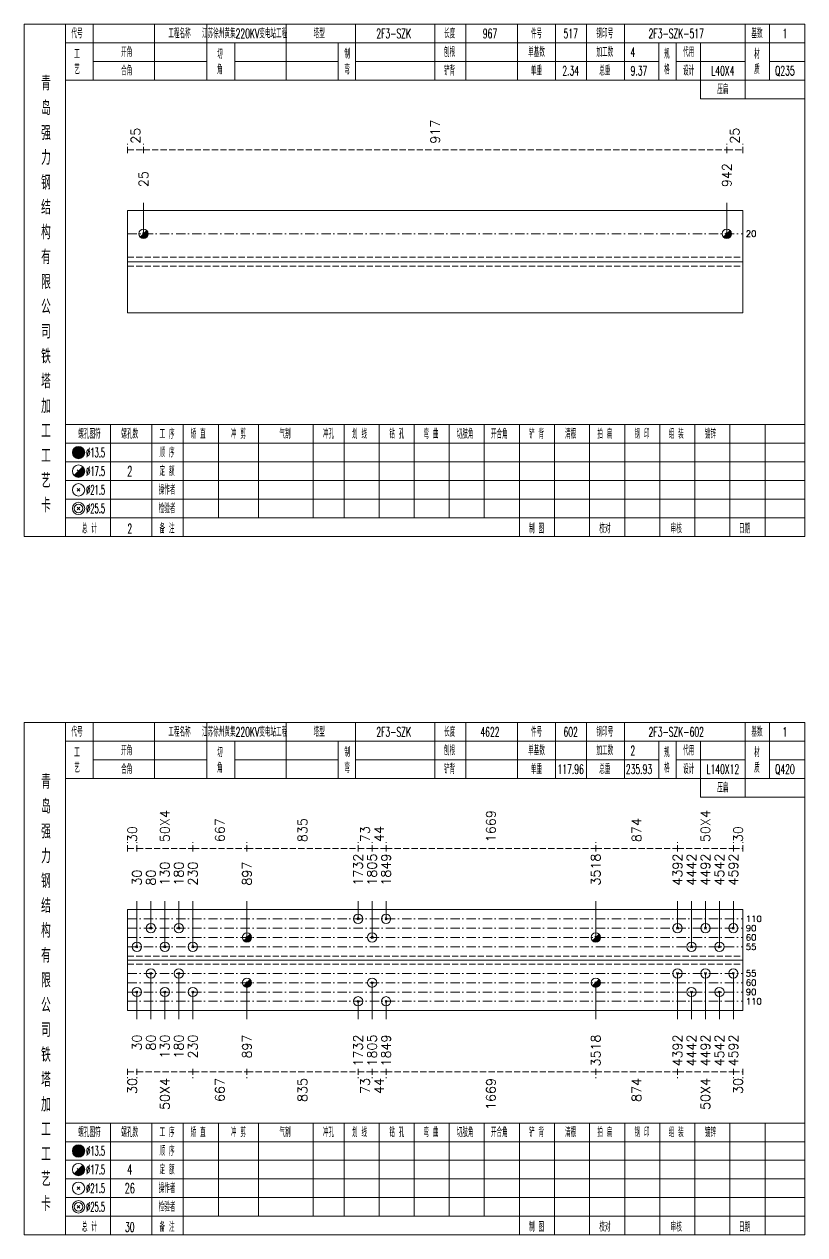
# Model space of a CAD drawing. Extents: x 0 to 4623, y -1159 to 4890.
# Drawn here: x 622.8 to 874.2, y 2025 to 2415 of the extents above; entities that cross this region are included whole.
import ezdxf
from ezdxf.enums import TextEntityAlignment as Align

# ---------------------------------------------------------------- set-up
doc = ezdxf.new("R2010")
doc.units = 0
doc.header["$MEASUREMENT"] = 0
doc.linetypes.add('一点画线', pattern=[5.2, 3, -1, 0.2, -1])
doc.linetypes.add('虚线', pattern=[2.75, 2, -0.75])
doc.layers.get('0').update_dxf_attribs({"linetype": 'CONTINUOUS', "lineweight": 25})
for name, color, linetype, lineweight in [('1', 7, 'CONTINUOUS', 25), ('4', 7, 'CONTINUOUS', 25), ('5', 7, 'CONTINUOUS', 25)]:
    doc.layers.add(name, color=color, linetype=linetype, lineweight=lineweight)
doc.styles.get("Standard").update_dxf_attribs({"font": 'simplex.shx', "width": 0.7, "height": 3, "bigfont": 'gbhzfs.shx'})

# ---------------------------------------------------------------- blocks, each defined once
blk = doc.blocks.new('孔21.5')
at = {"layer": '5', "color": 7, "linetype": 'Continuous', "lineweight": 13}
for p, q in [((-0.2, -0.2), (0.2, 0.2)), ((-0.2, 0.2), (0.2, -0.2))]:
    blk.add_line(p, q, dxfattribs=at)
blk.add_circle((0, 0), 1, dxfattribs=at)
blk = doc.blocks.new('孔17.5')
at = {"layer": '5', "color": 7, "linetype": 'Continuous', "lineweight": 13}
for p, q in [((-0.707, -0.707), (0.707, 0.707)), ((-0.2, 0.2), (0.2, -0.2))]:
    blk.add_line(p, q, dxfattribs=at)
blk.add_circle((0, 0), 1, dxfattribs=at)
for radius in [0.9, 0.8, 0.7, 0.6, 0.5, 0.4, 0.3, 0.2, 0.1]:
    blk.add_arc((0, 0), radius, 225, 45, dxfattribs=at)

msp = doc.modelspace()

# ---------------------------------------------------------------- linework, layer by layer
at = {"color": 8, "linetype": '虚线', "lineweight": 9}
for p, q in [((656.1, 2373.5), (656.1, 2376.5)), ((661.222, 2373.5), (661.222, 2376.5)), ((661.222, 2373.5), (661.222, 2376.5)), ((849.078, 2373.5), (849.078, 2376.5)), ((849.078, 2373.5), (849.078, 2376.5)), ((854.2, 2373.5), (854.2, 2376.5)), ((656.1, 2374.5), (661.222, 2374.5)), ((661.222, 2374.5), (849.078, 2374.5)), ((849.078, 2374.5), (854.2, 2374.5)), ((656.1, 2148.5), (656.1, 2151.5)), ((656.1, 2149.5), (659.1, 2149.5)), ((659.1, 2148.5), (659.1, 2151.5)), ((659.1, 2148.5), (659.1, 2151.5)), ((659.1, 2149.5), (677.1, 2149.5)), ((677.1, 2148.5), (677.1, 2151.5)), ((677.1, 2148.5), (677.1, 2151.5)), ((677.1, 2149.5), (694.546, 2149.5)), ((694.546, 2148.5), (694.546, 2151.5)), ((694.546, 2148.5), (694.546, 2151.5)), ((694.546, 2149.5), (730.334, 2149.5)), ((730.334, 2148.5), (730.334, 2151.5)), ((730.334, 2148.5), (730.334, 2151.5)), ((730.334, 2149.5), (734.834, 2149.5)), ((734.834, 2148.5), (734.834, 2151.5)), ((734.834, 2148.5), (734.834, 2151.5)), ((734.834, 2149.5), (739.334, 2149.5)), ((739.334, 2148.5), (739.334, 2151.5)), ((739.334, 2148.5), (739.334, 2151.5)), ((739.334, 2149.5), (806.882, 2149.5)), ((806.882, 2148.5), (806.882, 2151.5)), ((806.882, 2148.5), (806.882, 2151.5)), ((806.882, 2149.5), (833.2, 2149.5)), ((833.2, 2148.5), (833.2, 2151.5)), ((833.2, 2148.5), (833.2, 2151.5)), ((833.2, 2149.5), (851.2, 2149.5)), ((851.2, 2148.5), (851.2, 2151.5)), ((851.2, 2148.5), (851.2, 2151.5)), ((851.2, 2149.5), (854.2, 2149.5)), ((854.2, 2148.5), (854.2, 2151.5)), ((656.1, 2078.5), (656.1, 2075.5)), ((656.1, 2077.5), (659.1, 2077.5)), ((659.1, 2078.5), (659.1, 2075.5)), ((659.1, 2078.5), (659.1, 2075.5)), ((659.1, 2077.5), (677.1, 2077.5)), ((677.1, 2078.5), (677.1, 2075.5)), ((677.1, 2078.5), (677.1, 2075.5)), ((677.1, 2077.5), (694.546, 2077.5)), ((694.546, 2078.5), (694.546, 2075.5)), ((694.546, 2078.5), (694.546, 2075.5)), ((694.546, 2077.5), (730.334, 2077.5)), ((730.334, 2078.5), (730.334, 2075.5)), ((730.334, 2078.5), (730.334, 2075.5)), ((730.334, 2077.5), (734.834, 2077.5)), ((734.834, 2078.5), (734.834, 2075.5)), ((734.834, 2078.5), (734.834, 2075.5)), ((734.834, 2077.5), (739.334, 2077.5)), ((739.334, 2078.5), (739.334, 2075.5)), ((739.334, 2078.5), (739.334, 2075.5)), ((739.334, 2077.5), (806.882, 2077.5)), ((806.882, 2078.5), (806.882, 2075.5)), ((806.882, 2078.5), (806.882, 2075.5)), ((806.882, 2077.5), (833.2, 2077.5)), ((833.2, 2078.5), (833.2, 2075.5)), ((833.2, 2078.5), (833.2, 2075.5)), ((833.2, 2077.5), (851.2, 2077.5)), ((851.2, 2078.5), (851.2, 2075.5)), ((851.2, 2078.5), (851.2, 2075.5)), ((851.2, 2077.5), (854.2, 2077.5)), ((854.2, 2078.5), (854.2, 2075.5))]:
    msp.add_line(p, q, dxfattribs=at)
at = {"color": 7, "linetype": 'Continuous', "lineweight": 13}
for p, q in [((661.222, 2347.5), (661.222, 2357.5)), ((849.078, 2347.5), (849.078, 2357.5)), ((659.1, 2117.786), (659.1, 2132.5)), ((663.6, 2123.786), (663.6, 2132.5)), ((668.1, 2117.786), (668.1, 2132.5)), ((672.6, 2123.786), (672.6, 2132.5)), ((677.1, 2117.786), (677.1, 2132.5)), ((694.546, 2120.786), (694.546, 2132.5)), ((730.334, 2126.786), (730.334, 2132.5)), ((734.834, 2120.786), (734.834, 2132.5)), ((739.334, 2126.786), (739.334, 2132.5)), ((806.882, 2120.786), (806.882, 2132.5)), ((833.2, 2123.786), (833.2, 2132.5)), ((837.7, 2117.786), (837.7, 2132.5)), ((842.2, 2123.786), (842.2, 2132.5)), ((846.7, 2117.786), (846.7, 2132.5)), ((851.2, 2123.786), (851.2, 2132.5)), ((663.6, 2109.214), (663.6, 2094.5)), ((672.6, 2109.214), (672.6, 2094.5)), ((694.546, 2106.214), (694.546, 2094.5)), ((734.834, 2106.214), (734.834, 2094.5)), ((806.882, 2106.214), (806.882, 2094.5)), ((833.2, 2109.214), (833.2, 2094.5)), ((842.2, 2109.214), (842.2, 2094.5)), ((851.2, 2109.214), (851.2, 2094.5)), ((659.1, 2103.214), (659.1, 2094.5)), ((668.1, 2103.214), (668.1, 2094.5)), ((677.1, 2103.214), (677.1, 2094.5)), ((837.7, 2103.214), (837.7, 2094.5)), ((846.7, 2103.214), (846.7, 2094.5)), ((730.334, 2100.214), (730.334, 2094.5)), ((739.334, 2100.214), (739.334, 2094.5))]:
    msp.add_line(p, q, dxfattribs=at)
at = {"color": 7, "linetype": 'Continuous', "lineweight": 18}
for p, q in [((656.1, 2355), (656.1, 2322)), ((656.1, 2355), (854.2, 2355)), ((854.2, 2355), (854.2, 2322)), ((656.1, 2338.5), (854.2, 2338.5)), ((656.1, 2129.786), (656.1, 2097.214)), ((656.1, 2129.786), (854.2, 2129.786)), ((854.2, 2129.786), (854.2, 2097.214)), ((656.1, 2113.5), (854.2, 2113.5))]:
    msp.add_line(p, q, dxfattribs=at)
at = {"color": 3, "linetype": '一点画线', "lineweight": 13}
for p, q in [((656.1, 2347.5), (854.2, 2347.5)), ((656.1, 2126.786), (854.2, 2126.786)), ((656.1, 2123.786), (854.2, 2123.786)), ((656.1, 2120.786), (854.2, 2120.786)), ((656.1, 2117.786), (854.2, 2117.786)), ((656.1, 2109.214), (854.2, 2109.214)), ((656.1, 2106.214), (854.2, 2106.214)), ((656.1, 2103.214), (854.2, 2103.214)), ((656.1, 2100.214), (854.2, 2100.214))]:
    msp.add_line(p, q, dxfattribs=at)
at = {"color": 1, "linetype": '虚线', "lineweight": 18}
for p, q in [((656.1, 2340), (854.2, 2340)), ((656.1, 2337), (854.2, 2337)), ((656.1, 2114.786), (854.2, 2114.786)), ((656.1, 2112.214), (854.2, 2112.214))]:
    msp.add_line(p, q, dxfattribs=at)
at = {"layer": '1', "color": 7, "linetype": 'Continuous', "lineweight": 18}
for p, q in [((656.1, 2322), (854.2, 2322)), ((656.1, 2097.214), (854.2, 2097.214))]:
    msp.add_line(p, q, dxfattribs=at)
at = {"layer": '4', "color": 1, "linetype": 'Continuous', "lineweight": 18}
for p, q in [((636.1, 2250), (636.1, 2415)), ((645, 2397), (645, 2415)), ((664.8, 2397), (664.8, 2415)), ((681.6, 2397), (681.6, 2415)), ((707.2, 2397), (707.2, 2415)), ((729.5, 2397), (729.5, 2415)), ((755, 2397), (755, 2415)), ((765, 2397), (765, 2415)), ((781.7, 2397), (781.7, 2415)), ((793.9, 2397), (793.9, 2415)), ((803.9, 2397), (803.9, 2415)), ((816.1, 2397), (816.1, 2415)), ((855, 2391), (855, 2415)), ((862.8, 2397), (862.8, 2415)), ((636.1, 2409), (874.2, 2409)), ((690.6, 2397), (690.6, 2409)), ((723.9, 2397), (723.9, 2409)), ((827.2, 2397), (827.2, 2409)), ((832.8, 2397), (832.8, 2409)), ((840.6, 2391), (840.6, 2409)), ((645, 2403), (681.6, 2403)), ((690.6, 2403), (723.9, 2403)), ((729.5, 2403), (827.2, 2403)), ((832.8, 2403), (855, 2403)), ((862.8, 2403), (874.2, 2403)), ((636.1, 2397), (874.2, 2397)), ((840.6, 2391), (874.2, 2391)), ((636.1, 2286), (874.2, 2286)), ((650.6, 2250), (650.6, 2286)), ((663.9, 2250), (663.9, 2286)), ((674, 2250), (674, 2286)), ((685.4, 2256), (685.4, 2286)), ((698.3, 2256), (698.3, 2286)), ((715.9, 2256), (715.9, 2286)), ((725.8, 2256), (725.8, 2286)), ((737.1, 2256), (737.1, 2286)), ((748.4, 2256), (748.4, 2286)), ((759.7, 2256), (759.7, 2286)), ((770.9, 2256), (770.9, 2286)), ((782.3, 2256), (782.3, 2286)), ((793.6, 2256), (793.6, 2286)), ((804.9, 2256), (804.9, 2286)), ((816.2, 2256), (816.2, 2286)), ((827.5, 2256), (827.5, 2286)), ((838.8, 2256), (838.8, 2286)), ((850.1, 2256), (850.1, 2286)), ((861.4, 2256), (861.4, 2286)), ((636.1, 2280), (874.2, 2280)), ((636.1, 2274), (874.2, 2274)), ((636.1, 2268), (874.2, 2268)), ((636.1, 2262), (874.2, 2262)), ((636.1, 2256), (874.2, 2256)), ((782.3, 2250), (782.3, 2256)), ((793.6, 2250), (793.6, 2256)), ((804.9, 2250), (804.9, 2256)), ((816.2, 2250), (816.2, 2256)), ((827.5, 2250), (827.5, 2256)), ((838.8, 2250), (838.8, 2256)), ((850.1, 2250), (850.1, 2256)), ((861.4, 2250), (861.4, 2256)), ((636.1, 2025), (636.1, 2190)), ((645, 2172), (645, 2190)), ((664.8, 2172), (664.8, 2190)), ((681.6, 2172), (681.6, 2190)), ((707.2, 2172), (707.2, 2190)), ((729.5, 2172), (729.5, 2190)), ((755, 2172), (755, 2190)), ((765, 2172), (765, 2190)), ((781.7, 2172), (781.7, 2190)), ((793.9, 2172), (793.9, 2190)), ((803.9, 2172), (803.9, 2190)), ((816.1, 2172), (816.1, 2190)), ((855, 2166), (855, 2190)), ((862.8, 2172), (862.8, 2190)), ((636.1, 2184), (874.2, 2184)), ((690.6, 2172), (690.6, 2184)), ((723.9, 2172), (723.9, 2184)), ((827.2, 2172), (827.2, 2184)), ((832.8, 2172), (832.8, 2184)), ((840.6, 2166), (840.6, 2184)), ((645, 2178), (681.6, 2178)), ((690.6, 2178), (723.9, 2178)), ((729.5, 2178), (827.2, 2178)), ((832.8, 2178), (855, 2178)), ((862.8, 2178), (874.2, 2178)), ((636.1, 2172), (874.2, 2172)), ((840.6, 2166), (874.2, 2166)), ((636.1, 2061), (874.2, 2061)), ((650.6, 2025), (650.6, 2061)), ((663.9, 2025), (663.9, 2061)), ((674, 2025), (674, 2061)), ((685.4, 2031), (685.4, 2061)), ((698.3, 2031), (698.3, 2061)), ((715.9, 2031), (715.9, 2061)), ((725.8, 2031), (725.8, 2061)), ((737.1, 2031), (737.1, 2061)), ((748.4, 2031), (748.4, 2061)), ((759.7, 2031), (759.7, 2061)), ((770.9, 2031), (770.9, 2061)), ((782.3, 2031), (782.3, 2061)), ((793.6, 2031), (793.6, 2061)), ((804.9, 2031), (804.9, 2061)), ((816.2, 2031), (816.2, 2061)), ((827.5, 2031), (827.5, 2061)), ((838.8, 2031), (838.8, 2061)), ((850.1, 2031), (850.1, 2061)), ((861.4, 2031), (861.4, 2061)), ((636.1, 2055), (874.2, 2055)), ((636.1, 2049), (874.2, 2049)), ((636.1, 2043), (874.2, 2043)), ((636.1, 2037), (874.2, 2037)), ((636.1, 2031), (874.2, 2031)), ((782.3, 2025), (782.3, 2031)), ((793.6, 2025), (793.6, 2031)), ((804.9, 2025), (804.9, 2031)), ((816.2, 2025), (816.2, 2031)), ((827.5, 2025), (827.5, 2031)), ((838.8, 2025), (838.8, 2031)), ((850.1, 2025), (850.1, 2031)), ((861.4, 2025), (861.4, 2031))]:
    msp.add_line(p, q, dxfattribs=at)
at = {"layer": '4', "color": 7, "linetype": 'Continuous', "lineweight": 13}
for p, q in [((640.1, 2276.8), (640.5, 2277.2)), ((640.5, 2276.8), (640.1, 2277.2)), ((638.886, 2269.586), (641.714, 2272.414)), ((639.9, 2271.4), (640.7, 2270.6)), ((639.9, 2264.6), (640.7, 2265.4)), ((639.9, 2265.4), (640.7, 2264.6)), ((639.9, 2258.6), (640.7, 2259.4)), ((639.9, 2259.4), (640.7, 2258.6)), ((640.1, 2051.8), (640.5, 2052.2)), ((640.5, 2051.8), (640.1, 2052.2)), ((638.886, 2044.586), (641.714, 2047.414)), ((639.9, 2046.4), (640.7, 2045.6)), ((639.9, 2039.6), (640.7, 2040.4)), ((639.9, 2040.4), (640.7, 2039.6)), ((639.9, 2033.6), (640.7, 2034.4)), ((639.9, 2034.4), (640.7, 2033.6))]:
    msp.add_line(p, q, dxfattribs=at)
at = {"layer": '4', "color": 1, "linetype": 'Continuous', "lineweight": 18}
for points in [[(622.8, 2415), (622.8, 2250), (874.2, 2250), (874.2, 2415)], [(622.8, 2190), (622.8, 2025), (874.2, 2025), (874.2, 2190)]]:
    msp.add_lwpolyline(points, close=True, dxfattribs=at)
at = {"layer": '4', "color": 7, "linetype": 'Continuous', "lineweight": 13}
for centre, radius in [((640.3, 2277), 2), ((640.3, 2277), 1.8), ((640.3, 2277), 1.6), ((640.3, 2277), 1.4), ((640.3, 2277), 1.2), ((640.3, 2277), 1), ((640.3, 2277), 0.8), ((640.3, 2277), 0.6), ((640.3, 2277), 0.4), ((640.3, 2277), 0.2), ((640.3, 2271), 2), ((640.3, 2265), 2), ((640.3, 2259), 2), ((640.3, 2259), 1.4), ((640.3, 2052), 2), ((640.3, 2052), 1.8), ((640.3, 2052), 1.6), ((640.3, 2052), 1.4), ((640.3, 2052), 1.2), ((640.3, 2052), 1), ((640.3, 2052), 0.8), ((640.3, 2052), 0.6), ((640.3, 2052), 0.4), ((640.3, 2052), 0.2), ((640.3, 2046), 2), ((640.3, 2040), 2), ((640.3, 2034), 2), ((640.3, 2034), 1.4)]:
    msp.add_circle(centre, radius, dxfattribs=at)
for centre, radius in [((640.3, 2271), 1.8), ((640.3, 2271), 1.6), ((640.3, 2271), 1.4), ((640.3, 2271), 1.2), ((640.3, 2271), 1), ((640.3, 2271), 0.8), ((640.3, 2271), 0.6), ((640.3, 2271), 0.4), ((640.3, 2271), 0.2), ((640.3, 2046), 1.8), ((640.3, 2046), 1.6), ((640.3, 2046), 1.4), ((640.3, 2046), 1.2), ((640.3, 2046), 1), ((640.3, 2046), 0.8), ((640.3, 2046), 0.6), ((640.3, 2046), 0.4), ((640.3, 2046), 0.2)]:
    msp.add_arc(centre, radius, 225, 45, dxfattribs=at)

# ---------------------------------------------------------------- block references
at = {"color": 7, "linetype": 'Continuous', "lineweight": 13, "xscale": 1.5, "yscale": 1.5, "zscale": 1.5}
for name, p in [('孔17.5', (661.222, 2347.5)), ('孔17.5', (849.078, 2347.5)), ('孔21.5', (730.334, 2126.786)), ('孔21.5', (739.334, 2126.786)), ('孔21.5', (663.6, 2123.786)), ('孔21.5', (672.6, 2123.786)), ('孔17.5', (694.546, 2120.786)), ('孔21.5', (734.834, 2120.786)), ('孔17.5', (806.882, 2120.786)), ('孔21.5', (833.2, 2123.786)), ('孔21.5', (842.2, 2123.786)), ('孔21.5', (851.2, 2123.786)), ('孔21.5', (659.1, 2117.786)), ('孔21.5', (668.1, 2117.786)), ('孔21.5', (677.1, 2117.786)), ('孔21.5', (837.7, 2117.786)), ('孔21.5', (846.7, 2117.786))]:
    msp.add_blockref(name, p, dxfattribs=at)
at = {"layer": '1', "color": 7, "linetype": 'Continuous', "lineweight": 13, "xscale": 1.5, "yscale": 1.5, "zscale": 1.5}
for name, p in [('孔21.5', (663.6, 2109.214)), ('孔21.5', (672.6, 2109.214)), ('孔21.5', (833.2, 2109.214)), ('孔21.5', (842.2, 2109.214)), ('孔21.5', (851.2, 2109.214)), ('孔17.5', (694.546, 2106.214)), ('孔21.5', (734.834, 2106.214)), ('孔17.5', (806.882, 2106.214)), ('孔21.5', (659.1, 2103.214)), ('孔21.5', (668.1, 2103.214)), ('孔21.5', (677.1, 2103.214)), ('孔21.5', (837.7, 2103.214)), ('孔21.5', (846.7, 2103.214)), ('孔21.5', (730.334, 2100.214)), ('孔21.5', (739.334, 2100.214))]:
    msp.add_blockref(name, p, dxfattribs=at)

# ---------------------------------------------------------------- texts
at = {"color": 8, "linetype": 'Continuous', "lineweight": 9}
for s, p in [('917', (755.15, 2376.5)), ('25', (658.661, 2376.5)), ('25', (851.639, 2376.5)), ('50X4', (668.1, 2151.5)), ('1669', (773.108, 2151.5)), ('50X4', (842.2, 2151.5)), ('667', (685.823, 2151.5)), ('835', (712.44, 2151.5)), ('874', (820.041, 2151.5)), ('30', (657.6, 2151.5)), ('73', (732.584, 2151.5)), ('44', (737.084, 2151.5)), ('30', (852.7, 2151.5))]:
    msp.add_text(s, height=3, rotation=90, dxfattribs=at).set_placement(p, align=Align.MIDDLE_LEFT)
at = {"color": 7, "linetype": 'Continuous', "lineweight": 13}
for s, p in [('942', (849.078, 2362.5)), ('25', (661.222, 2362.5)), ('1732', (730.334, 2137.5)), ('1805', (734.834, 2137.5)), ('1849', (739.334, 2137.5)), ('3518', (806.882, 2137.5)), ('4392', (833.2, 2137.5)), ('4442', (837.7, 2137.5)), ('4492', (842.2, 2137.5)), ('4542', (846.7, 2137.5)), ('4592', (851.2, 2137.5)), ('30', (659.1, 2137.5)), ('80', (663.6, 2137.5)), ('130', (668.1, 2137.5)), ('180', (672.6, 2137.5)), ('230', (677.1, 2137.5)), ('897', (694.546, 2137.5))]:
    msp.add_text(s, height=3, rotation=90, dxfattribs=at).set_placement(p, align=Align.MIDDLE_LEFT)
for s, p in [('20', (855.2, 2347.5)), ('110', (855.2, 2126.786)), ('90', (855.2, 2123.786)), ('60', (855.2, 2120.786)), ('55', (855.2, 2117.786)), ('55', (855.2, 2109.214)), ('60', (855.2, 2106.214)), ('90', (855.2, 2103.214)), ('110', (855.2, 2100.214))]:
    msp.add_text(s, height=2, dxfattribs=at).set_placement(p, align=Align.MIDDLE_LEFT)
at = {"color": 8, "linetype": 'Continuous', "lineweight": 9}
for s, p in [('30', (657.6, 2075.5)), ('50X4', (668.1, 2075.5)), ('667', (685.823, 2075.5)), ('835', (712.44, 2075.5)), ('73', (732.584, 2075.5)), ('44', (737.084, 2075.5)), ('1669', (773.108, 2075.5)), ('874', (820.041, 2075.5)), ('50X4', (842.2, 2075.5)), ('30', (852.7, 2075.5))]:
    msp.add_text(s, height=3, rotation=90, dxfattribs=at).set_placement(p, align=Align.MIDDLE_RIGHT)
at = {"layer": '1', "color": 7, "linetype": 'Continuous', "lineweight": 13}
for s, p in [('30', (659.1, 2089.5)), ('80', (663.6, 2089.5)), ('130', (668.1, 2089.5)), ('180', (672.6, 2089.5)), ('230', (677.1, 2089.5)), ('897', (694.546, 2089.5)), ('1732', (730.334, 2089.5)), ('1805', (734.834, 2089.5)), ('1849', (739.334, 2089.5)), ('3518', (806.882, 2089.5)), ('4392', (833.2, 2089.5)), ('4442', (837.7, 2089.5)), ('4492', (842.2, 2089.5)), ('4542', (846.7, 2089.5)), ('4592', (851.2, 2089.5))]:
    msp.add_text(s, height=3, rotation=90, dxfattribs=at).set_placement(p, align=Align.MIDDLE_RIGHT)
at = {"layer": '4', "color": 1, "linetype": 'Continuous', "lineweight": 13}
for s, height, width, p in [('代号', 3, 0.6, (639.8, 2412)), ('工程名称', 3, 0.6, (672.8, 2412)), ('江苏徐州黄集220KV变电站工程', 3, 0.6, (693.8, 2412)), ('塔型', 3, 0.6, (717.8, 2412)), ('2F3-SZK', 3, 0.6, (741.8, 2412)), ('长度', 3, 0.6, (759.8, 2412)), ('967', 3, 0.6, (772.8, 2412)), ('件号', 3, 0.6, (787.8, 2412)), ('517', 3, 0.6, (798.8, 2412)), ('钢印号', 3, 0.6, (809.8, 2412)), ('2F3-SZK-517', 3, 0.6, (832.8, 2412)), ('基数', 3, 0.6, (858.8, 2412)), ('1', 3, 0.6, (867.8, 2412)), ('工', 3, 0.6, (639.8, 2405.4)), ('开角', 3, 0.6, (655.8, 2406)), ('切', 3, 0.6, (685.8, 2405.4)), ('制', 3, 0.6, (726.8, 2405.4)), ('刨根', 3, 0.6, (759.8, 2406)), ('单基数', 3, 0.6, (787.8, 2406)), ('加工数', 3, 0.6, (809.8, 2406)), ('4', 3, 0.6, (818.8, 2406)), ('规', 3, 0.6, (829.8, 2405.4)), ('代用', 3, 0.6, (836.8, 2406)), ('材', 3, 0.6, (858.8, 2405.4)), ('青', 4.6, 0.8, (629.8, 2396)), ('艺', 3, 0.6, (639.8, 2400.4)), ('合角', 3, 0.6, (655.8, 2400)), ('角', 3, 0.6, (685.8, 2400.4)), ('弯', 3, 0.6, (726.8, 2400.4)), ('铲背', 3, 0.6, (759.8, 2400)), ('单重', 3, 0.6, (787.8, 2400)), ('2.34', 3, 0.6, (798.8, 2400)), ('总重', 3, 0.6, (809.8, 2400)), ('9.37', 3, 0.6, (820.8, 2400)), ('格', 3, 0.6, (829.8, 2400.4)), ('设计', 3, 0.6, (836.8, 2400)), ('L40X4', 3, 0.6, (847.8, 2400)), ('质', 3, 0.6, (858.8, 2400.4)), ('Q235', 3, 0.6, (867.8, 2400)), ('压扁', 3, 0.6, (847.8, 2394)), ('岛', 4.6, 0.8, (629.8, 2388)), ('强', 4.6, 0.8, (629.8, 2380)), ('力', 4.6, 0.8, (629.8, 2372)), ('钢', 4.6, 0.8, (629.8, 2364)), ('结', 4.6, 0.8, (629.8, 2356)), ('构', 4.6, 0.8, (629.8, 2348)), ('有', 4.6, 0.8, (629.8, 2340)), ('限', 4.6, 0.8, (629.8, 2332)), ('公', 4.6, 0.8, (629.8, 2324)), ('司', 4.6, 0.8, (629.8, 2316)), ('铁', 4.6, 0.8, (629.8, 2308)), ('塔', 4.6, 0.8, (629.8, 2300)), ('加', 4.6, 0.8, (629.8, 2292)), ('工', 4.6, 0.8, (629.8, 2284)), ('螺孔图符', 3, 0.6, (643.8, 2283)), ('螺孔数', 3, 0.6, (656.8, 2283)), ('工 序', 3, 0.6, (668.8, 2283)), ('矫 直', 3, 0.6, (678.8, 2283)), ('冲 剪', 3, 0.6, (691.8, 2283)), ('气割', 3, 0.6, (706.8, 2283)), ('冲孔', 3, 0.6, (720.8, 2283)), ('划 线', 3, 0.6, (730.8, 2283)), ('钻 孔', 3, 0.6, (742.8, 2283)), ('弯 曲', 3, 0.6, (753.8, 2283)), ('切肢角', 3, 0.6, (764.8, 2283)), ('开合角', 3, 0.6, (775.8, 2283)), ('铲 背', 3, 0.6, (787.8, 2283)), ('清根', 3, 0.6, (798.8, 2283)), ('拍 扁', 3, 0.6, (809.8, 2283)), ('钢 印', 3, 0.6, (821.8, 2283)), ('组 装', 3, 0.6, (832.8, 2283)), ('镀锌', 3, 0.6, (843.8, 2283)), ('工', 4.6, 0.8, (629.8, 2276)), ('%%C13.5', 3, 0.5, (645.8, 2277)), ('顺 序', 3, 0.6, (668.8, 2277)), ('艺', 4.6, 0.8, (629.8, 2268)), ('%%C17.5', 3, 0.5, (645.8, 2271)), ('2', 3.2, 0.6, (656.8, 2271)), ('定 额', 3, 0.6, (668.8, 2271)), ('%%C21.5', 3, 0.5, (645.8, 2265)), ('操作者', 3, 0.6, (668.8, 2265)), ('卡', 4.6, 0.8, (629.8, 2260)), ('%%C25.5', 3, 0.5, (645.8, 2259)), ('检验者', 3, 0.6, (668.8, 2259)), ('总 计', 3, 0.6, (643.8, 2252.5)), ('备 注', 3, 0.6, (668.8, 2252.5)), ('制 图', 3, 0.6, (787.8, 2252.5)), ('校对', 3, 0.6, (809.8, 2252.5)), ('审核', 3, 0.6, (832.8, 2252.5)), ('日期', 3, 0.6, (854.8, 2252.5)), ('2', 3, 0.6, (656.8, 2252.5)), ('代号', 3, 0.6, (639.8, 2187)), ('工程名称', 3, 0.6, (672.8, 2187)), ('江苏徐州黄集220KV变电站工程', 3, 0.6, (693.8, 2187)), ('塔型', 3, 0.6, (717.8, 2187)), ('2F3-SZK', 3, 0.6, (741.8, 2187)), ('长度', 3, 0.6, (759.8, 2187)), ('4622', 3, 0.6, (772.8, 2187)), ('件号', 3, 0.6, (787.8, 2187)), ('602', 3, 0.6, (798.8, 2187)), ('钢印号', 3, 0.6, (809.8, 2187)), ('2F3-SZK-602', 3, 0.6, (832.8, 2187)), ('基数', 3, 0.6, (858.8, 2187)), ('1', 3, 0.6, (867.8, 2187)), ('工', 3, 0.6, (639.8, 2180.4)), ('开角', 3, 0.6, (655.8, 2181)), ('切', 3, 0.6, (685.8, 2180.4)), ('制', 3, 0.6, (726.8, 2180.4)), ('刨根', 3, 0.6, (759.8, 2181)), ('单基数', 3, 0.6, (787.8, 2181)), ('加工数', 3, 0.6, (809.8, 2181)), ('2', 3, 0.6, (818.8, 2181)), ('规', 3, 0.6, (829.8, 2180.4)), ('代用', 3, 0.6, (836.8, 2181)), ('材', 3, 0.6, (858.8, 2180.4)), ('艺', 3, 0.6, (639.8, 2175.4)), ('合角', 3, 0.6, (655.8, 2175)), ('角', 3, 0.6, (685.8, 2175.4)), ('弯', 3, 0.6, (726.8, 2175.4)), ('铲背', 3, 0.6, (759.8, 2175)), ('单重', 3, 0.6, (787.8, 2175)), ('117.96', 3, 0.6, (798.8, 2175)), ('总重', 3, 0.6, (809.8, 2175)), ('235.93', 3, 0.6, (820.8, 2175)), ('格', 3, 0.6, (829.8, 2175.4)), ('设计', 3, 0.6, (836.8, 2175)), ('L140X12', 3, 0.6, (847.8, 2175)), ('质', 3, 0.6, (858.8, 2175.4)), ('Q420', 3, 0.6, (867.8, 2175)), ('青', 4.6, 0.8, (629.8, 2171)), ('压扁', 3, 0.6, (847.8, 2169)), ('岛', 4.6, 0.8, (629.8, 2163)), ('强', 4.6, 0.8, (629.8, 2155)), ('力', 4.6, 0.8, (629.8, 2147)), ('钢', 4.6, 0.8, (629.8, 2139)), ('结', 4.6, 0.8, (629.8, 2131)), ('构', 4.6, 0.8, (629.8, 2123)), ('有', 4.6, 0.8, (629.8, 2115)), ('限', 4.6, 0.8, (629.8, 2107)), ('公', 4.6, 0.8, (629.8, 2099)), ('司', 4.6, 0.8, (629.8, 2091)), ('铁', 4.6, 0.8, (629.8, 2083)), ('塔', 4.6, 0.8, (629.8, 2075)), ('加', 4.6, 0.8, (629.8, 2067)), ('工', 4.6, 0.8, (629.8, 2059)), ('螺孔图符', 3, 0.6, (643.8, 2058)), ('螺孔数', 3, 0.6, (656.8, 2058)), ('工 序', 3, 0.6, (668.8, 2058)), ('矫 直', 3, 0.6, (678.8, 2058)), ('冲 剪', 3, 0.6, (691.8, 2058)), ('气割', 3, 0.6, (706.8, 2058)), ('冲孔', 3, 0.6, (720.8, 2058)), ('划 线', 3, 0.6, (730.8, 2058)), ('钻 孔', 3, 0.6, (742.8, 2058)), ('弯 曲', 3, 0.6, (753.8, 2058)), ('切肢角', 3, 0.6, (764.8, 2058)), ('开合角', 3, 0.6, (775.8, 2058)), ('铲 背', 3, 0.6, (787.8, 2058)), ('清根', 3, 0.6, (798.8, 2058)), ('拍 扁', 3, 0.6, (809.8, 2058)), ('钢 印', 3, 0.6, (821.8, 2058)), ('组 装', 3, 0.6, (832.8, 2058)), ('镀锌', 3, 0.6, (843.8, 2058)), ('工', 4.6, 0.8, (629.8, 2051)), ('%%C13.5', 3, 0.5, (645.8, 2052)), ('顺 序', 3, 0.6, (668.8, 2052)), ('%%C17.5', 3, 0.5, (645.8, 2046)), ('4', 3.2, 0.6, (656.8, 2046)), ('定 额', 3, 0.6, (668.8, 2046)), ('艺', 4.6, 0.8, (629.8, 2043)), ('%%C21.5', 3, 0.5, (645.8, 2040)), ('26', 3.2, 0.6, (656.8, 2040)), ('操作者', 3, 0.6, (668.8, 2040)), ('卡', 4.6, 0.8, (629.8, 2035)), ('检验者', 3, 0.6, (668.8, 2034)), ('%%C25.5', 3, 0.5, (645.8, 2034)), ('总 计', 3, 0.6, (643.8, 2027.5)), ('30', 3, 0.6, (656.8, 2027.5)), ('备 注', 3, 0.6, (668.8, 2027.5)), ('制 图', 3, 0.6, (787.8, 2027.5)), ('校对', 3, 0.6, (809.8, 2027.5)), ('审核', 3, 0.6, (832.8, 2027.5)), ('日期', 3, 0.6, (854.8, 2027.5))]:
    msp.add_text(s, height=height, dxfattribs=dict(at, width=width)).set_placement(p, align=Align.MIDDLE_CENTER)

doc.saveas('drawing.dxf')
